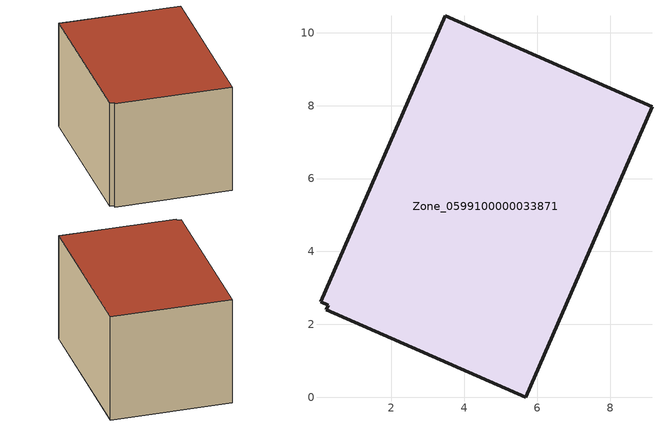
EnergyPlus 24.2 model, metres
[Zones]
Zone_0599100000033871
 floor ground (C_G): 5.68,0 0.21,2.41 0.26,2.52 0.05,2.61 3.47,10.47 9.15,7.97 z0
 wall outside (C_F): 5.68,0 9.15,7.97 3.47,10.47 0.05,2.61 0.26,2.52 0.21,2.41 5.68,0 z0:5.72
 roof outside (C_R): 0.21,2.41 5.68,0 9.15,7.97 3.47,10.47 0.05,2.61 0.26,2.52 z5.72
[BUILDING]
Pand.0599100000033871: North Axis=0; Terrain=City; Loads Convergence Tolerance Value=0.04; Temperature Convergence Tolerance Value=0.4; Solar Distribution=FullExterior; Maximum Number of Warmup Days=25; Minimum Number of Warmup Days=1
[Site:Location]
Rotterdam.The.Hague.AP_ZH_NLD Design_Conditions: Latitude=51.96; Longitude=4.45; Time Zone=1; Elevation=-4.5
[SITE:GROUNDTEMPERATURE:BUILDINGSURFACE]
18, 18, 18, 18, 18, 18, 18, 18, 18, 18, 18, 18
[MATERIAL] Thermal Absorptance=0.9; Solar Absorptance=0.7; Visible Absorptance=0.7
Name | Roughness | Thickness | Conductivity | Density | Specific Heat
G.TI.1946-1964 | MediumSmooth | 0.15 | 1 | 540 | 1210
F.TI.1946-1964 | Rough | 0.3 | 0.857143 | 1920 | 840
R.TI.1946-1964 | MediumRough | 0.2 | 0.277778 | 1500 | 1000
[CONSTRUCTION]
C_G: G.TI.1946-1964
C_F: F.TI.1946-1964
C_R: R.TI.1946-1964
[ZONE]
Zone_0599100000033871: Type=1; Multiplier=1; Ceiling Height=Autocalculate; Volume=Autocalculate; Floor Area=autocalculate; Part of Total Floor Area=Yes
[ZONEINFILTRATION:DESIGNFLOWRATE]
Infil_Zone_0599100000033871: Zone or ZoneList or Space or SpaceList=Zone_0599100000033871; Schedule=AlwaysOn; Design Flow Rate Calculation Method=Flow/Area; Flow Rate per Floor Area=0.003; Constant Term Coefficient=1; Temperature Term Coefficient=0; Velocity Term Coefficient=0; Velocity Squared Term Coefficient=0
[HVACTEMPLATE:ZONE:IDEALLOADSAIRSYSTEM]
Zone_0599100000033871: Maximum Heating Supply Air Temperature=50; Minimum Cooling Supply Air Temperature=13; Maximum Heating Supply Air Humidity Ratio=0.0156; Minimum Cooling Supply Air Humidity Ratio=0.0077; Heating Limit=NoLimit; Cooling Limit=NoLimit; Dehumidification Control Type=ConstantSensibleHeatRatio; Cooling Sensible Heat Ratio=0.7; Dehumidification Setpoint=60; Humidification Control Type=None; Humidification Setpoint=30; Outdoor Air Method=None; Outdoor Air Flow Rate per Person=0.00944; Outdoor Air Flow Rate per Zone Floor Area=0; Outdoor Air Flow Rate per Zone=0; Demand Controlled Ventilation Type=None; Outdoor Air Economizer Type=NoEconomizer; Heat Recovery Type=None; Sensible Heat Recovery Effectiveness=0.7; Latent Heat Recovery Effectiveness=0.65
[ZONECONTROL:THERMOSTAT]
ThermostatControl_Zone_0599100000033871: Zone or ZoneList=Zone_0599100000033871; Control Type Schedule=DualSetpointControlType; Control 1=Thermostat_Zone_0599100000033871; Temperature Difference Between Cutout And Setpoint=0
[THERMOSTATSETPOINT:DUALSETPOINT]
Thermostat_Zone_0599100000033871: Heating Setpoint Temperature Schedule=HeatingSetpoint_Zone_0599100000033871; Cooling Setpoint Temperature Schedule=CoolingSetpoint_Zone_0599100000033871
[SCHEDULE:COMPACT]
HeatingSetpoint_Zone_0599100000033871: Through: 12/31, For: AllDays, Until: 24:00, 21
CoolingSetpoint_Zone_0599100000033871: Through: 12/31, For: AllDays, Until: 24:00, 24
DualSetpointControlType: Through: 12/31, For: AllDays, Until: 24:00, 4
AlwaysOn: Through: 12/31, For: AllDays, Until: 24:00, 1
